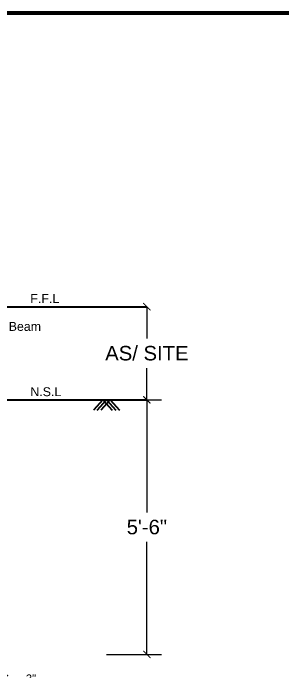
# Model space of a CAD drawing. Header units: feet. Extents: x 15113 to 123217, y -97269 to -8247.
# Drawn here: x 47425.2 to 47492.1, y -49828.4 to -49665.1 of the extents above; entities that cross this region are included whole.
import ezdxf
from ezdxf import colors
from ezdxf.entities.mleader import LeaderData, LeaderLine
from ezdxf.math import Vec2, Vec3

# ---------------------------------------------------------------- set-up
doc = ezdxf.new("R2010")
doc.units = ezdxf.units.FT
doc.header["$LTSCALE"] = 50.2
doc.header["$MEASUREMENT"] = 0
doc.header["$PDMODE"] = 3
doc.linetypes.add('PHANTOM2', pattern=[1.25, 0.625, -0.125, 0.125, -0.125, 0.125, -0.125])
doc.layers.get('0').update_dxf_attribs({"lineweight": 35})
doc.layers.add('drg seal', color=250, linetype='Continuous', lineweight=120)
doc.layers.add('Str Brick Foundation', color=2, linetype='Continuous', lineweight=35)
doc.styles.add('7.1 INCH', font='arial.ttf', dxfattribs={"height": 7.1})
doc.styles.get("Standard").update_dxf_attribs({"font": 'arial.ttf'})
doc.dimstyles.new('Copy(2) of Standard', dxfattribs={"dimscale": 20, "dimtxt": 0.18, "dimasz": 0.09, "dimexe": 0.18, "dimexo": 0.0625, "dimgap": 0.09, "dimtad": 0, "dimtih": 1, "dimtoh": 1, "dimdec": 1, "dimzin": 0, "dimdsep": 46, "dimlunit": 4, "dimtxsty": 'Standard', "dimblk": 'ARCHTICK', "dimcen": 0.09, "dimadec": 0, "dimazin": 0, "dimtfac": 1, "dimtdec": 1, "dimtofl": 0, "dimtmove": 0, "dimatfit": 3, "dimfxl": 0.5, "dimfxlon": 1, "dimtolj": 1, "dimtzin": 0, "dimarcsym": 0})

# ---------------------------------------------------------------- blocks, each defined once
blk = doc.blocks.new('_ArchTick')
at = {"color": 0, "linetype": 'ByBlock', "const_width": 0.15}
blk.add_lwpolyline([(-0.5, -0.5), (0.5, 0.5)], dxfattribs=at)
blk = doc.blocks.new('*D980')
at = {"layer": 'Defpoints', "color": 0, "linetype": 'PHANTOM2', "ltscale": 150, "transparency": 16777216}
for p in [(47420.05, -49824.07), (47423.05, -49824.07), (47423.05, -49830.05)]:
    blk.add_point(p, dxfattribs=at)
at = {"layer": 'Str Brick Foundation', "color": 0, "linetype": 'PHANTOM2', "lineweight": -2, "ltscale": 150, "transparency": 16777216}
for p, q in [((47420.05, -49825.32), (47420.05, -49833.65)), ((47423.05, -49825.32), (47423.05, -49833.65)), ((47420.05, -49830.05), (47418.25, -49830.05)), ((47423.05, -49830.05), (47426.65, -49830.05))]:
    blk.add_line(p, q, dxfattribs=at)
at = {"layer": 'Str Brick Foundation', "color": 0, "linetype": 'PHANTOM2', "lineweight": -2, "ltscale": 150, "transparency": 16777216, "xscale": 1.8, "yscale": 1.8, "zscale": 1.8}
blk.add_blockref('_ArchTick', (47420.05, -49830.05), dxfattribs=at)
at = {"layer": 'Str Brick Foundation', "color": 0, "linetype": 'PHANTOM2', "lineweight": -2, "ltscale": 150, "transparency": 16777216, "xscale": 1.8, "yscale": 1.8, "zscale": 1.8, "rotation": 180}
blk.add_blockref('_ArchTick', (47423.05, -49830.05), dxfattribs=at)
at = {"layer": 'Str Brick Foundation', "color": 0, "linetype": 'PHANTOM2', "lineweight": 20, "ltscale": 150, "transparency": 16777216, "insert": (47429.6, -49830.05), "char_height": 3.6, "attachment_point": 5}
blk.add_mtext('\\A1;{\\H0.55556x;3"}', dxfattribs=at)
blk = doc.blocks.new('*D986')
at = {"layer": 'Defpoints', "color": 0, "linetype": 'PHANTOM2', "ltscale": 150, "transparency": 16777216}
for p in [(47423.05, -49760.95), (47458.35, -49760.95), (47423.05, -49824.07)]:
    blk.add_point(p, dxfattribs=at)
at = {"layer": 'Str Brick Foundation', "color": 0, "linetype": 'PHANTOM2', "lineweight": -2, "ltscale": 150, "transparency": 16777216}
for p, q in [((47448.35, -49760.95), (47461.95, -49760.95)), ((47458.35, -49760.95), (47458.35, -49788.87)), ((47458.35, -49824.07), (47458.35, -49796.15)), ((47448.35, -49824.07), (47461.95, -49824.07))]:
    blk.add_line(p, q, dxfattribs=at)
at = {"layer": 'Str Brick Foundation', "color": 0, "linetype": 'PHANTOM2', "lineweight": -2, "ltscale": 150, "transparency": 16777216, "xscale": 1.8, "yscale": 1.8, "zscale": 1.8}
for p, rotation in [((47458.35, -49760.95), 90), ((47458.35, -49824.07), 270)]:
    blk.add_blockref('_ArchTick', p, dxfattribs=dict(at, rotation=rotation))
at = {"layer": 'Str Brick Foundation', "color": 0, "linetype": 'PHANTOM2', "lineweight": 20, "ltscale": 150, "transparency": 16777216, "insert": (47458.35, -49792.51), "char_height": 3.6, "attachment_point": 5}
blk.add_mtext('\\A1;5\'-6"', dxfattribs=at)
blk = doc.blocks.new('*D985')
at = {"layer": 'Defpoints', "color": 0, "linetype": 'PHANTOM2', "ltscale": 150, "transparency": 16777216}
for p in [(47458.35, -49737.86), (47458.35, -49737.86), (47458.35, -49760.95)]:
    blk.add_point(p, dxfattribs=at)
at = {"layer": 'Str Brick Foundation', "color": 0, "linetype": 'PHANTOM2', "lineweight": -2, "ltscale": 150, "transparency": 16777216}
for p, q in [((47458.35, -49737.86), (47454.75, -49737.86)), ((47458.35, -49737.86), (47458.35, -49745.74)), ((47458.35, -49760.95), (47458.35, -49753.07)), ((47458.35, -49760.95), (47454.75, -49760.95))]:
    blk.add_line(p, q, dxfattribs=at)
at = {"layer": 'Str Brick Foundation', "color": 0, "linetype": 'PHANTOM2', "lineweight": -2, "ltscale": 150, "transparency": 16777216, "xscale": 1.8, "yscale": 1.8, "zscale": 1.8}
for p, rotation in [((47458.35, -49737.86), 90), ((47458.35, -49760.95), 270)]:
    blk.add_blockref('_ArchTick', p, dxfattribs=dict(at, rotation=rotation))
at = {"layer": 'Str Brick Foundation', "color": 0, "linetype": 'PHANTOM2', "lineweight": 20, "ltscale": 150, "transparency": 16777216, "insert": (47458.35, -49749.41), "char_height": 3.6, "attachment_point": 5}
blk.add_mtext('\\A1;AS/ SITE', dxfattribs=at)

msp = doc.modelspace()

# ---------------------------------------------------------------- linework, layer by layer
at = {"layer": 'drg seal', "lineweight": 70}
msp.add_lwpolyline([(47785.97074, -50168.71637), (47785.97074, -49665.08759), (47120.05227, -49665.08759), (47120.05227, -50168.71637), (47785.88008, -50168.71637)], dxfattribs=at)
at = {"layer": 'Str Brick Foundation', "linetype": 'PHANTOM2', "ltscale": 150}
for p, q in [((47406.54876, -49737.86009), (47458.35, -49737.86009)), ((47406.54876, -49760.95), (47458.35, -49760.95)), ((47447.44938, -49760.95), (47445.15, -49763.55)), ((47449.25, -49760.95), (47446.95062, -49763.55)), ((47447.45, -49760.95), (47449.74938, -49763.55)), ((47449.25062, -49760.95), (47451.55, -49763.55))]:
    msp.add_line(p, q, dxfattribs=at)
msp.add_lwpolyline([(47446.05062, -49763.55), (47448.35, -49760.95), (47450.64938, -49763.55)], dxfattribs=at)

# ---------------------------------------------------------------- texts
at = {"layer": 'Str Brick Foundation', "linetype": 'PHANTOM2', "ltscale": 150, "char_height": 2.2, "attachment_point": 1, "style": '7.1 INCH'}
for s, insert in [('F.F.L', (47429.45, -49734.75)), ('N.S.L', (47429.45, -49757.83991))]:
    msp.add_mtext_dynamic_manual_height_columns(s, width=17.2, gutter_width=35.5, heights=[0], dxfattribs=dict(at, insert=insert))

# ---------------------------------------------------------------- dimensions: what is measured, and where the dimension line sits
at = {"layer": 'Str Brick Foundation', "linetype": 'PHANTOM2', "lineweight": 20, "ltscale": 150}
for base, p1, p2, text, picture, middle in [((47458.35, -49737.86009), (47458.35, -49760.95), (47458.35, -49737.86009), 'AS/ SITE', '*D985', (47458.35, -49749.40504)), ((47458.35, -49760.95), (47423.04876, -49824.06833), (47423.04876, -49760.95), '5\'-6"', '*D986', (47458.35, -49792.50916))]:
    dim = msp.add_linear_dim(base=base, p1=p1, p2=p2, angle=90, text=text, dimstyle='Copy(2) of Standard', dxfattribs=at)
    dim.commit()
    dim.dimension.update_dxf_attribs({"geometry": picture, "text_midpoint": middle})
dim = msp.add_linear_dim(base=(47423.04876, -49830.05), p1=(47420.04876, -49824.06833), p2=(47423.04876, -49824.06833), text='{\\H0.55556x;<>}', dimstyle='Copy(2) of Standard', dxfattribs=at)
dim.commit()
dim.dimension.update_dxf_attribs({"geometry": '*D980', "text_midpoint": (47429.59748, -49830.05), "dimtype": 160})

# ---------------------------------------------------------------- leaders
at = {"layer": 'Str Brick Foundation', "linetype": 'PHANTOM2', "ltscale": 150}
ml = msp.add_multileader_mtext('Standard', dxfattribs=at)
ml.set_content('Plinth Beam', color=256)
ml.set_leader_properties()
ml.build(insert=Vec2(0, 0))
ml.multileader.update_dxf_attribs({"text_right_attachment_type": 6, "dogleg_length": 0.36, "arrow_head_size": 3.18})
ctx = ml.context
ctx.base_point, ctx.char_height, ctx.arrow_head_size, ctx.landing_gap_size, ctx.plane_origin = Vec3(47415.45, -49742.76801), 2.2, 3.18, 0.09, Vec3(47405.54876, -49746.97441)
ctx.right_attachment = 6
notes = []
notes.append((ctx, [(1, (1, 1, 0), (47411.65, -49742.76801), (1, 0), 3.8, [(0, [(47405.54876, -49746.97441)], 0, [])])]))
ctx.mtext.insert, ctx.mtext.flow_direction = Vec3(47415.54, -49741.65), 5
for ctx, leaders in notes:
    for number, flags, end, landing, length, lines in leaders:
        leader = LeaderData()
        leader.index, (leader.has_last_leader_line, leader.has_dogleg_vector, leader.attachment_direction) = number, flags
        leader.last_leader_point, leader.dogleg_vector, leader.dogleg_length = Vec3(end), Vec3(landing), length
        for number, points, colour, breaks in lines:
            line = LeaderLine()
            line.index, line.vertices, line.color, line.breaks = number, Vec3.list(points), colors.encode_raw_color(colour), breaks
            leader.lines.append(line)
        ctx.leaders.append(leader)

doc.saveas('drawing.dxf')
